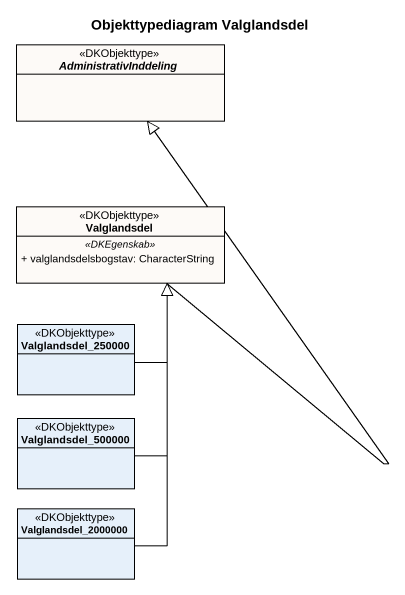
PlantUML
@startuml
title Objekttypediagram Valglandsdel
hide circle
hide empty members
skinparam classAttributeIconSize 0
abstract class AdministrativInddeling <<DKObjekttype>> #FDFAF7
class Valglandsdel <<DKObjekttype>> #FDFAF7 {
  .. <<DKEgenskab>> ..
  + valglandsdelsbogstav: CharacterString
}
class Valglandsdel_250000 <<DKObjekttype>>
class Valglandsdel_500000 <<DKObjekttype>>
class Valglandsdel_2000000 <<DKObjekttype>>
Valglandsdel -up-|> AdministrativInddeling
Valglandsdel_250000 -up-|> Valglandsdel
Valglandsdel_500000 -up-|> Valglandsdel
Valglandsdel_2000000 -up-|> Valglandsdel
@enduml
